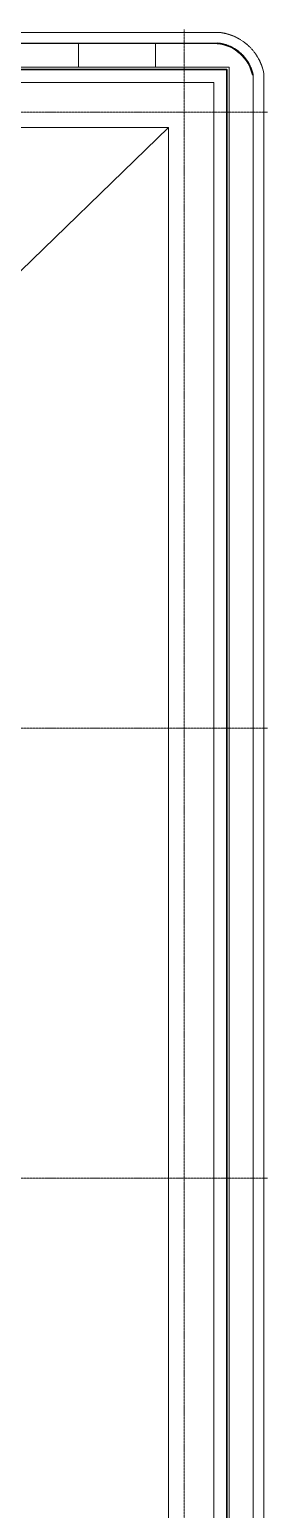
# Model space of a CAD drawing. Header units: millimetres. Extents: x -60946 to 138510, y -262288 to 24501.
# Drawn here: x -4492 to -2488, y -238304 to -225813 of the extents above; entities that cross this region are included whole.
import ezdxf

# ---------------------------------------------------------------- set-up
doc = ezdxf.new("R2010")
doc.units = ezdxf.units.MM
doc.linetypes.add('ADSK_Линия сетки', pattern=[25, 20, -2.5, 0, -2.5])
doc.linetypes.add('ADSK_Невидимые', pattern=[5, 3, -2])
for name, color, linetype, lineweight in [('Обобщенные модели', 7, 'ADSK_Невидимые', 18), ('Оси', 7, 'Continuous', 9), ('Панели витража', 7, 'Continuous', 9), ('Перекрытие', 7, 'Continuous', 18), ('Стены внутренние', 7, 'Continuous', 18), ('Стены наружные', 7, 'Continuous', 18)]:
    doc.layers.add(name, color=color, linetype=linetype, lineweight=lineweight)

# ---------------------------------------------------------------- blocks, each defined once
blk = doc.blocks.new('Системная панель - 1_Стемалит RAL 7016-1458621-Маркировочный 5-й')
at = {"layer": 'Панели витража', "lineweight": 18}
for p, q in [((8560, 2.5), (-8560, 2.5)), ((-8560, 2.5), (-8560, -2.5)), ((8560, -2.5), (8560, 2.5)), ((-8560, -2.5), (8560, -2.5))]:
    blk.add_line(p, q, dxfattribs=at)
blk = doc.blocks.new('Системная панель - 1_Алюминиевая панель RAL 1013-1243350-Маркировочный 5-й')
at = {"layer": 'Панели витража', "true_color": 0x808080}
h = blk.add_hatch(dxfattribs=at)
h.set_pattern_fill('FP_13', color=8, style=0, pattern_type=2)
h.set_pattern_definition([(270, (0, 0), (150, 9e-15), [])])
h.paths.add_polyline_path([(-6565, -2), (8479, -2), (8481, 0), (8481, 2), (-8481, 2), (-8481, 0), (-8478, -2), (-8009, -2)])
at = {"layer": 'Панели витража'}
for p, q in [((-8481, 2), (-8481, 0)), ((8481, 2), (8481, 0)), ((8479, -2), (-8479, -2))]:
    blk.add_line(p, q, dxfattribs=at)
blk = doc.blocks.new('Системная панель - 1_Стемалит RAL 7016-1458622-Маркировочный 5-й')
at = {"layer": 'Панели витража', "lineweight": 18}
for p, q in [((7091.25, 2.5), (-7091.25, 2.5)), ((-7091.25, 2.5), (-7091.25, -2.5)), ((7091.25, -2.5), (7091.25, 2.5)), ((-7091.25, -2.5), (7091.25, -2.5))]:
    blk.add_line(p, q, dxfattribs=at)
blk = doc.blocks.new('Обобщенные модели 10 - Обобщенные модели 10-1218172-Маркировочный 5-й')
at = {"layer": 'Обобщенные модели'}
for p, q in [((-4090, 24185), (-4090, 24382)), ((-3440, 24185), (-3440, 24382))]:
    blk.add_line(p, q, dxfattribs=at)
blk = doc.blocks.new('Панель изогнутая_маленькая - Панель изогнутая_RAL 1013-3032510-Маркировочный 5-й')
at = {"layer": 'Панели витража', "true_color": 0x808080}
h = blk.add_hatch(dxfattribs=at)
h.set_pattern_fill('FP_16', color=8, style=0, pattern_type=2)
h.set_pattern_definition([(22.346, (-385.56, -1094.58), (-57.03, 138.736), [])])
h.paths.add_polyline_path([(199, -5), (199, 3), (147, 34), (90, 55), (30, 66), (-30, 66), (-94, 54), (-147, 35), (-199, 4), (-199, -4), (-147, 28), (-89, 49), (-30, 60), (31, 60), (90, 49), (147, 27)])
at = {"layer": 'Панели витража'}
for p, q in [((-199, 4), (-199, -4)), ((199, -5), (199, 3))]:
    blk.add_line(p, q, dxfattribs=at)
for radius, start, end in [(342, 54.1864, 125.6179), (335, 53.4163, 126.3825)]:
    blk.add_arc((0, -274), radius, start, end, dxfattribs=at)
blk = doc.blocks.new('Обобщенные модели 13 - Обобщенные модели 1-3016844-Маркировочный 5-й')
at = {"layer": 'Обобщенные модели'}
for p, q in [((-19889, 24477), (-2908, 24477)), ((-2913, 24387), (-19883, 24387)), ((-2584, 24275), (-2585, 24275)), ((-2617, 9987), (-2617, 24120)), ((-2527, 24129), (-2527, 9987))]:
    blk.add_line(p, q, dxfattribs=at)
for radius, start, end in [(342, 12.1398, 83.5786), (432, 10.7957, 84.2879), (432, 75.7242, 84.2879), (342, 70.1896, 73.5322), (432, 67.127, 72.9649), (432, 58.4679, 63.9004), (432, 49.6596, 55.1603), (432, 45.2541, 46.5278), (342, 42.4061, 42.7084), (432, 31.6581, 38.1369), (432, 29.8115, 30.8814), (432, 21.1737, 27.962), (342, 21.5592, 22.0908), (432, 18.4387, 19.3978), (432, 10.7957, 18.4387)]:
    blk.add_arc((-2951, 24048), radius, start, end, dxfattribs=at)

msp = doc.modelspace()

# ---------------------------------------------------------------- linework, layer by layer
at = {"layer": 'Оси', "color": 253, "linetype": 'ADSK_Линия сетки', "lineweight": 5, "true_color": 0xaaaaaa}
for p, q in [((-3190.6385, -261287.5872), (-3190.6385, -225812.7907)), ((-2488.0423, -226508.7359), (-25230.7352, -226508.7359)), ((-2488.0423, -231708.7359), (-25230.7352, -231708.7359)), ((-2488.0423, -235508.7359), (-25230.7352, -235508.7359))]:
    msp.add_line(p, q, dxfattribs=at)
at = {"layer": 'Перекрытие'}
msp.add_line((-11403.3723, -234481.2915), (-3320.6385, -226638.7359), dxfattribs=at)
at = {"layer": 'Стены внутренние', "lineweight": 5}
for p, q in [((-2940.6385, -226258.7359), (-19840.6385, -226258.7359)), ((-2940.6385, -240528.7359), (-2940.6385, -226258.7359)), ((-19460.6385, -226638.7359), (-3320.6385, -226638.7359)), ((-3320.6385, -226638.7359), (-3320.6385, -240528.7359))]:
    msp.add_line(p, q, dxfattribs=at)
at = {"layer": 'Стены наружные', "lineweight": 9}
for p, q in [((-19970.6385, -226128.7359), (-2810.6385, -226128.7359)), ((-2810.6385, -226128.7359), (-2810.6385, -240326.2359))]:
    msp.add_line(p, q, dxfattribs=at)

# ---------------------------------------------------------------- block references
at = {"layer": 'Обобщенные модели'}
for name in ['Обобщенные модели 13 - Обобщенные модели 1-3016844-Маркировочный 5-й', 'Обобщенные модели 10 - Обобщенные модели 10-1218172-Маркировочный 5-й']:
    msp.add_blockref(name, (9.3615, -250313.7049), dxfattribs=at)
at = {"layer": 'Панели витража'}
for name, p in [('Системная панель - 1_Алюминиевая панель RAL 1013-1243350-Маркировочный 5-й', (-11389.6142, -225928.7359)), ('Системная панель - 1_Стемалит RAL 7016-1458621-Маркировочный 5-й', (-11390.6385, -226148.7359))]:
    msp.add_blockref(name, p, dxfattribs=at)
for name, p, rotation in [('Панель изогнутая_маленькая - Панель изогнутая_RAL 1013-3032510-Маркировочный 5-й', (-2759.6142, -226061.2359), 318.3498825888757), ('Системная панель - 1_Стемалит RAL 7016-1458622-Маркировочный 5-й', (-2830.6385, -233239.9859), 269.9999999999999)]:
    msp.add_blockref(name, p, dxfattribs=dict(at, rotation=rotation))

doc.saveas('drawing.dxf')
